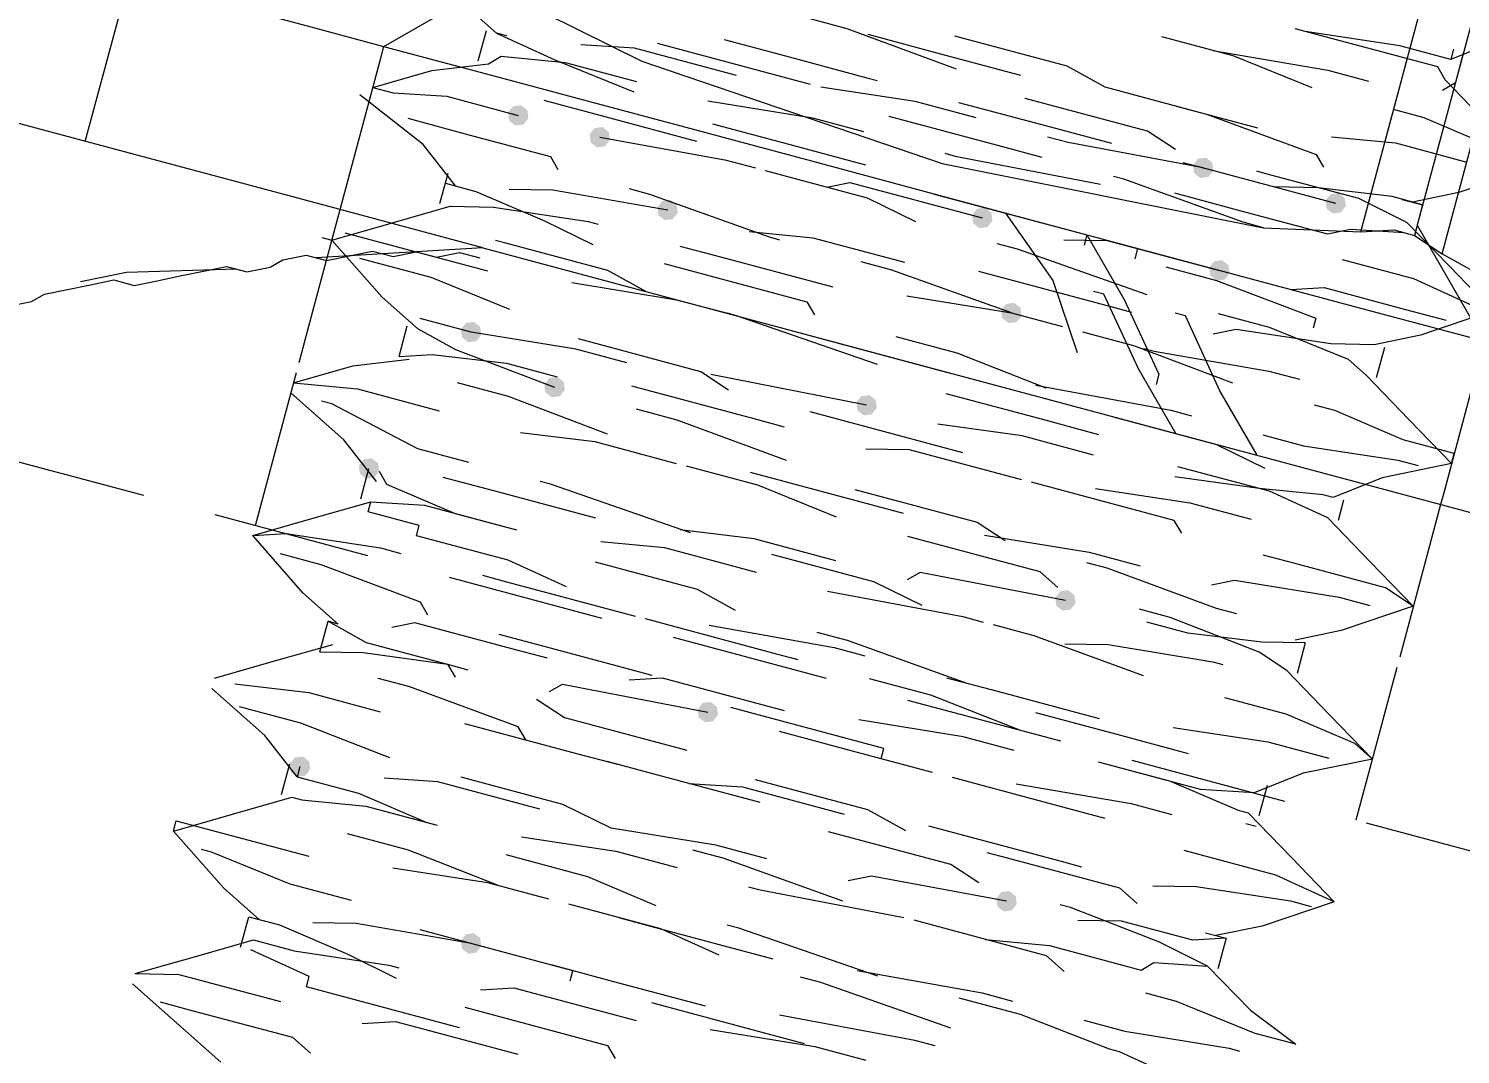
# Model space of a CAD drawing. Header units: millimetres. Extents: x 89051 to 218395, y -330386 to -125649.
# Drawn here: x 98679.48 to 98695.91, y -134375.79 to -134364.02 of the extents above; entities that cross this region are included whole.
import ezdxf

# ---------------------------------------------------------------- set-up
doc = ezdxf.new("R2010")
doc.units = ezdxf.units.MM
doc.header["$LTSCALE"] = 13
doc.layers.add('C00-00-00', color=7, linetype='Continuous')
doc.layers.add('标注、文本', color=3, linetype='Continuous', lineweight=25)
doc.styles.get("Standard").update_dxf_attribs({"font": 'gbenor.shx', "bigfont": 'gbcbig.shx'})
doc.dimstyles.new('1-15', dxfattribs={"dimscale": 20, "dimtxt": 3.5, "dimasz": 2, "dimexe": 1.5, "dimexo": 0.5, "dimgap": 0.5, "dimtad": 1, "dimtoh": 1, "dimdec": 1, "dimdsep": 46, "dimtxsty": 'Standard', "dimcen": 2.5, "dimclrd": 3, "dimclre": 3, "dimclrt": 3, "dimadec": 0, "dimazin": 2, "dimtfac": 1, "dimtdec": 1, "dimtmove": 0, "dimatfit": 2, "dimfxl": 1, "dimarcsym": 0})

# ---------------------------------------------------------------- blocks, each defined once
blk = doc.blocks.new('225635')
at = {"layer": 'C00-00-00'}
h = blk.add_hatch(color=256, dxfattribs=at)
h.dxf.hatch_style = 2
h.paths.add_polyline_path([(72519.851, -125587.954), (72519.765, -125587.99), (72519.73, -125588.075), (72519.765, -125588.16), (72519.851, -125588.196), (72519.936, -125588.16), (72519.972, -125588.075), (72519.936, -125587.99)])
h = blk.add_hatch(color=256, dxfattribs=at)
h.dxf.hatch_style = 2
h.paths.add_polyline_path([(72521.424, -125587.954), (72521.339, -125587.99), (72521.303, -125588.075), (72521.339, -125588.16), (72521.424, -125588.196), (72521.509, -125588.16), (72521.545, -125588.075), (72521.509, -125587.99)])
h = blk.add_hatch(color=256, dxfattribs=at)
h.dxf.hatch_style = 2
h.paths.add_polyline_path([(72520.335, -125589.043), (72520.249, -125589.079), (72520.214, -125589.164), (72520.249, -125589.25), (72520.335, -125589.285), (72520.42, -125589.25), (72520.456, -125589.164), (72520.42, -125589.079)])
h = blk.add_hatch(color=256, dxfattribs=at)
h.dxf.hatch_style = 2
h.paths.add_polyline_path([(72517.552, -125589.164), (72517.466, -125589.2), (72517.431, -125589.285), (72517.466, -125589.371), (72517.552, -125589.406), (72517.637, -125589.371), (72517.673, -125589.285), (72517.637, -125589.2)])
h = blk.add_hatch(color=256, dxfattribs=at)
h.dxf.hatch_style = 2
h.paths.add_polyline_path([(72512.106, -125589.406), (72512.021, -125589.442), (72511.985, -125589.527), (72512.021, -125589.613), (72512.106, -125589.648), (72512.192, -125589.613), (72512.227, -125589.527), (72512.192, -125589.442)])
h = blk.add_hatch(color=256, dxfattribs=at)
h.dxf.hatch_style = 2
h.paths.add_polyline_path([(72513.074, -125589.406), (72512.989, -125589.442), (72512.953, -125589.527), (72512.989, -125589.613), (72513.074, -125589.648), (72513.16, -125589.613), (72513.195, -125589.527), (72513.16, -125589.442)])
h = blk.add_hatch(color=256, dxfattribs=at)
h.dxf.hatch_style = 2
h.paths.add_polyline_path([(72514.043, -125590.011), (72513.957, -125590.047), (72513.922, -125590.132), (72513.957, -125590.218), (72514.043, -125590.253), (72514.128, -125590.218), (72514.163, -125590.132), (72514.128, -125590.047)])
h = blk.add_hatch(color=256, dxfattribs=at)
h.dxf.hatch_style = 2
h.paths.add_polyline_path([(72518.157, -125590.132), (72518.071, -125590.168), (72518.036, -125590.253), (72518.071, -125590.339), (72518.157, -125590.374), (72518.242, -125590.339), (72518.278, -125590.253), (72518.242, -125590.168)])
h = blk.add_hatch(color=256, dxfattribs=at)
h.dxf.hatch_style = 2
h.paths.add_polyline_path([(72516.826, -125591.584), (72516.74, -125591.62), (72516.705, -125591.705), (72516.74, -125591.791), (72516.826, -125591.826), (72516.911, -125591.791), (72516.947, -125591.705), (72516.911, -125591.62)])
h = blk.add_hatch(color=256, dxfattribs=at)
h.dxf.hatch_style = 2
h.paths.add_polyline_path([(72512.227, -125591.947), (72512.142, -125591.983), (72512.106, -125592.068), (72512.142, -125592.154), (72512.227, -125592.189), (72512.313, -125592.154), (72512.348, -125592.068), (72512.313, -125591.983)])
h = blk.add_hatch(color=256, dxfattribs=at)
h.dxf.hatch_style = 2
h.paths.add_polyline_path([(72513.316, -125592.31), (72513.231, -125592.346), (72513.195, -125592.431), (72513.231, -125592.517), (72513.316, -125592.552), (72513.402, -125592.517), (72513.437, -125592.431), (72513.402, -125592.346)])
h = blk.add_hatch(color=256, dxfattribs=at)
h.dxf.hatch_style = 2
h.paths.add_polyline_path([(72519.609, -125593.157), (72519.523, -125593.193), (72519.488, -125593.278), (72519.523, -125593.364), (72519.609, -125593.399), (72519.694, -125593.364), (72519.73, -125593.278), (72519.694, -125593.193)])
h = blk.add_hatch(color=256, dxfattribs=at)
h.dxf.hatch_style = 2
h.paths.add_polyline_path([(72511.501, -125593.762), (72511.416, -125593.798), (72511.38, -125593.883), (72511.416, -125593.969), (72511.501, -125594.004), (72511.587, -125593.969), (72511.622, -125593.883), (72511.587, -125593.798)])
h = blk.add_hatch(color=256, dxfattribs=at)
h.dxf.hatch_style = 2
h.paths.add_polyline_path([(72515.979, -125595.457), (72515.893, -125595.492), (72515.858, -125595.578), (72515.893, -125595.663), (72515.979, -125595.699), (72516.064, -125595.663), (72516.1, -125595.578), (72516.064, -125595.492)])
h = blk.add_hatch(color=256, dxfattribs=at)
h.dxf.hatch_style = 2
h.paths.add_polyline_path([(72519.851, -125596.667), (72519.765, -125596.702), (72519.73, -125596.788), (72519.765, -125596.873), (72519.851, -125596.909), (72519.936, -125596.873), (72519.972, -125596.788), (72519.936, -125596.702)])
h = blk.add_hatch(color=256, dxfattribs=at)
h.dxf.hatch_style = 2
h.paths.add_polyline_path([(72511.622, -125597.272), (72511.537, -125597.307), (72511.501, -125597.393), (72511.537, -125597.478), (72511.622, -125597.514), (72511.708, -125597.478), (72511.743, -125597.393), (72511.708, -125597.307)])
h = blk.add_hatch(color=256, dxfattribs=at)
h.dxf.hatch_style = 2
h.paths.add_polyline_path([(72514.043, -125598.724), (72513.957, -125598.759), (72513.922, -125598.845), (72513.957, -125598.93), (72514.043, -125598.966), (72514.128, -125598.93), (72514.163, -125598.845), (72514.128, -125598.759)])
at = {"layer": 'C00-00-00', "lineweight": 15}
for points in [[(72521.787, -125588.317), (72521.787, -125578.999)], [(72522.755, -125588.317), (72522.755, -125578.999)], [(72522.392, -125584.566), (72522.392, -125586.381)], [(72522.755, -125585.776), (72522.271, -125586.139)], [(72522.271, -125586.018), (72522.271, -125586.139)], [(72522.392, -125586.018), (72522.392, -125586.381)], [(72521.666, -125586.139), (72520.577, -125586.26)], [(72522.271, -125586.139), (72521.666, -125586.139)], [(72521.303, -125586.26), (72520.456, -125586.26)], [(72522.15, -125586.26), (72521.303, -125586.26)], [(72522.271, -125586.381), (72522.15, -125586.26)], [(72521.787, -125588.317), (72521.787, -125586.502)], [(72522.271, -125586.502), (72522.392, -125586.381)], [(72522.271, -125586.381), (72522.876, -125586.744)], [(72522.392, -125586.381), (72522.392, -125588.075)], [(72522.755, -125588.317), (72522.755, -125586.502)], [(72519.609, -125586.744), (72520.94, -125586.623)], [(72520.94, -125586.623), (72521.424, -125586.623)], [(72519.851, -125586.744), (72519.004, -125586.744)], [(72520.819, -125586.865), (72519.851, -125586.744)], [(72522.15, -125586.865), (72521.787, -125586.865)], [(72522.997, -125586.986), (72522.15, -125586.865)], [(72523.481, -125587.107), (72522.755, -125587.591)], [(72521.182, -125587.349), (72521.908, -125587.228)], [(72521.908, -125587.228), (72522.755, -125587.228)], [(72516.705, -125587.349), (72518.036, -125587.349)], [(72518.036, -125587.349), (72518.52, -125587.47)], [(72518.52, -125587.47), (72519.609, -125587.47)], [(72519.367, -125587.47), (72519.73, -125587.47)], [(72519.609, -125587.47), (72520.335, -125587.47)], [(72519.73, -125587.47), (72521.061, -125587.591)], [(72515.495, -125587.591), (72515.011, -125587.591)], [(72516.826, -125587.712), (72515.495, -125587.591)], [(72515.737, -125587.591), (72516.584, -125587.591)], [(72516.584, -125587.591), (72517.552, -125587.591)], [(72521.061, -125587.591), (72521.182, -125587.712)], [(72522.755, -125587.591), (72522.271, -125587.833)], [(72519.125, -125587.833), (72517.673, -125587.833)], [(72519.488, -125587.954), (72519.125, -125587.833)], [(72522.029, -125587.833), (72521.182, -125587.954)], [(72522.392, -125587.833), (72522.029, -125587.833)], [(72522.15, -125587.833), (72522.392, -125587.833)], [(72522.392, -125587.833), (72522.392, -125588.196)], [(72520.577, -125587.954), (72520.456, -125587.954)], [(72521.666, -125587.954), (72520.577, -125587.954)], [(72521.182, -125587.954), (72520.698, -125588.075)], [(72522.271, -125588.075), (72521.666, -125587.954)], [(72510.412, -125589.164), (72511.501, -125588.075)], [(72514.164, -125588.075), (72514.89, -125588.075)], [(72514.89, -125588.075), (72515.858, -125588.075)], [(72515.858, -125588.075), (72515.979, -125588.075)], [(72516.947, -125588.075), (72518.036, -125588.075)], [(72518.036, -125588.075), (72518.762, -125588.075)], [(72519.851, -125588.075), (72518.278, -125588.196)], [(72519.609, -125588.075), (72519.972, -125588.075)], [(72519.972, -125588.075), (72520.698, -125588.075)], [(72520.698, -125588.075), (72521.424, -125588.075)], [(72522.271, -125588.075), (72522.876, -125588.438)], [(72522.392, -125588.075), (72523.481, -125589.164)], [(72512.106, -125588.317), (72513.316, -125588.559), (72516.947, -125588.801), (72520.698, -125588.559), (72521.787, -125588.317)], [(72514.648, -125588.317), (72513.437, -125588.317)], [(72515.253, -125588.317), (72514.648, -125588.317)], [(72516.463, -125588.196), (72515.374, -125588.317)], [(72517.189, -125588.196), (72516.463, -125588.196)], [(72518.278, -125588.196), (72518.036, -125588.196)], [(72521.424, -125588.438), (72521.666, -125588.317)], [(72521.666, -125588.317), (72522.271, -125588.196)], [(72521.787, -125588.317), (72522.15, -125588.196), (72522.392, -125588.196), (72522.755, -125588.317)], [(72522.755, -125588.317), (72524.691, -125588.801), (72525.659, -125588.801), (72526.627, -125588.559), (72527.595, -125588.317)], [(72511.622, -125588.68), (72511.138, -125588.438)], [(72513.195, -125588.438), (72512.59, -125588.559)], [(72514.406, -125588.438), (72513.195, -125588.438)], [(72517.552, -125588.438), (72516.221, -125588.438)], [(72518.036, -125588.438), (72517.552, -125588.438)], [(72519.004, -125588.438), (72518.883, -125588.438)], [(72520.456, -125588.559), (72519.004, -125588.438)], [(72519.609, -125588.438), (72520.456, -125588.438)], [(72520.456, -125588.438), (72521.424, -125588.438)], [(72522.876, -125588.438), (72523.481, -125588.801)], [(72517.068, -125588.68), (72518.762, -125588.559)], [(72520.698, -125588.559), (72520.456, -125588.559)], [(72511.501, -125589.043), (72511.501, -125588.68)], [(72511.743, -125588.68), (72511.622, -125588.68)], [(72511.622, -125588.68), (72512.348, -125588.801)], [(72511.743, -125588.922), (72512.469, -125588.801)], [(72512.348, -125588.801), (72513.316, -125588.922)], [(72512.469, -125588.801), (72513.316, -125588.801)], [(72514.164, -125588.801), (72515.374, -125588.68)], [(72515.374, -125588.68), (72515.979, -125588.68)], [(72516.947, -125588.68), (72517.068, -125588.68)], [(72522.513, -125588.68), (72521.666, -125588.68)], [(72523.239, -125588.801), (72522.513, -125588.68)], [(72523.481, -125588.801), (72522.755, -125589.285)], [(72511.622, -125589.043), (72511.743, -125588.922)], [(72511.017, -125589.285), (72511.622, -125589.043)], [(72514.285, -125589.043), (72515.132, -125589.043)], [(72515.132, -125589.043), (72516.1, -125589.043)], [(72521.182, -125589.164), (72521.545, -125589.043)], [(72521.545, -125589.043), (72522.513, -125589.043)], [(72522.513, -125589.043), (72522.997, -125589.043)], [(72507.387, -125591.1), (72507.387, -125589.164)], [(72526.506, -125589.164), (72526.143, -125589.164), (72525.659, -125589.164), (72525.054, -125589.164), (72524.207, -125589.164), (72523.239, -125589.164), (72522.15, -125589.164), (72520.94, -125589.164), (72519.609, -125589.164), (72518.278, -125589.164), (72516.947, -125589.164), (72515.495, -125589.164), (72514.164, -125589.164), (72512.832, -125589.164), (72511.622, -125589.164), (72510.533, -125589.164), (72509.565, -125589.164), (72508.839, -125589.164), (72508.113, -125589.164), (72507.629, -125589.164), (72507.387, -125589.164)], [(72510.412, -125589.285), (72510.412, -125589.164)], [(72510.412, -125591.1), (72510.412, -125589.285)], [(72510.412, -125589.648), (72511.017, -125589.285)], [(72513.074, -125589.285), (72512.348, -125589.285)], [(72514.164, -125589.285), (72513.074, -125589.285)], [(72515.737, -125589.406), (72515.979, -125589.285)], [(72515.979, -125589.285), (72517.552, -125589.285)], [(72516.947, -125589.164), (72518.762, -125589.164)], [(72517.794, -125589.164), (72518.52, -125589.769)], [(72518.52, -125589.285), (72519.004, -125589.164)], [(72518.762, -125589.164), (72519.367, -125589.769)], [(72518.762, -125589.164), (72518.762, -125589.285)], [(72519.004, -125589.164), (72520.335, -125589.164)], [(72519.367, -125589.285), (72519.367, -125589.164)], [(72519.73, -125589.285), (72520.335, -125589.285)], [(72520.335, -125589.285), (72521.545, -125589.406)], [(72522.755, -125589.285), (72522.271, -125589.527)], [(72523.481, -125589.164), (72523.481, -125590.979)], [(72513.074, -125589.527), (72514.527, -125589.406)], [(72514.527, -125589.406), (72514.89, -125589.406)], [(72516.221, -125589.406), (72515.011, -125589.406)], [(72516.826, -125589.527), (72516.221, -125589.406)], [(72521.545, -125589.406), (72521.545, -125589.527)], [(72510.654, -125589.648), (72511.259, -125589.527)], [(72511.259, -125589.527), (72512.106, -125589.527)], [(72518.036, -125589.527), (72517.794, -125589.527)], [(72519.609, -125589.648), (72518.036, -125589.527)], [(72522.271, -125589.527), (72521.787, -125589.648)], [(72522.392, -125589.527), (72522.392, -125589.89)], [(72511.138, -125590.132), (72510.291, -125589.769)], [(72510.412, -125589.648), (72510.654, -125589.648)], [(72518.52, -125589.769), (72519.004, -125590.495)], [(72519.125, -125589.769), (72519.004, -125589.769)], [(72519.73, -125590.495), (72519.125, -125589.769)], [(72519.367, -125589.769), (72519.972, -125590.495)], [(72520.093, -125589.769), (72519.972, -125589.769)], [(72520.698, -125590.495), (72520.093, -125589.769)], [(72521.061, -125589.648), (72520.456, -125589.648)], [(72520.698, -125589.769), (72520.456, -125589.89)], [(72521.787, -125589.648), (72520.698, -125589.769)], [(72522.029, -125589.769), (72521.061, -125589.648)], [(72522.271, -125589.89), (72522.029, -125589.769)], [(72511.622, -125589.89), (72510.896, -125589.89)], [(72512.59, -125589.89), (72511.622, -125589.89)], [(72512.711, -125590.011), (72512.59, -125589.89)], [(72519.246, -125589.89), (72517.673, -125589.89)], [(72519.488, -125589.89), (72519.246, -125589.89)], [(72522.271, -125589.89), (72522.876, -125590.253)], [(72511.622, -125590.495), (72511.138, -125590.132)], [(72514.043, -125590.132), (72512.711, -125590.253)], [(72513.8, -125590.011), (72513.558, -125590.011)], [(72515.253, -125590.132), (72513.8, -125590.011)], [(72515.737, -125590.011), (72515.011, -125590.132)], [(72515.374, -125590.132), (72515.253, -125590.132)], [(72516.826, -125590.011), (72515.737, -125590.011)], [(72516.705, -125590.132), (72516.342, -125590.132)], [(72518.157, -125590.253), (72516.705, -125590.132)], [(72519.851, -125590.253), (72521.182, -125590.132)], [(72521.182, -125590.132), (72521.545, -125590.132)], [(72512.711, -125590.253), (72512.227, -125590.374)], [(72516.947, -125590.374), (72518.157, -125590.253)], [(72518.157, -125590.253), (72518.762, -125590.253)], [(72519.609, -125590.253), (72519.004, -125590.253)], [(72520.819, -125590.374), (72519.609, -125590.253)], [(72519.73, -125590.253), (72519.851, -125590.253)], [(72522.876, -125590.253), (72523.481, -125590.616)], [(72511.501, -125590.737), (72511.501, -125590.374)], [(72522.029, -125590.374), (72521.787, -125590.374)], [(72522.876, -125590.495), (72522.029, -125590.374)], [(72511.501, -125590.495), (72511.864, -125590.495)], [(72511.622, -125590.737), (72512.106, -125590.616)], [(72511.864, -125590.495), (72512.711, -125590.616)], [(72512.106, -125590.616), (72513.195, -125590.495)], [(72512.711, -125590.616), (72513.316, -125590.737)], [(72513.195, -125590.495), (72513.316, -125590.495)], [(72514.285, -125590.495), (72514.648, -125590.495)], [(72514.648, -125590.495), (72516.1, -125590.495)], [(72520.335, -125591.1), (72519.73, -125590.495)], [(72519.972, -125590.495), (72519.972, -125590.616)], [(72521.303, -125591.1), (72520.698, -125590.495)], [(72523.481, -125590.616), (72522.755, -125590.979)], [(72523.481, -125590.495), (72522.876, -125590.495)], [(72523.481, -125590.616), (72523.481, -125590.495)], [(72511.017, -125591.1), (72511.622, -125590.737)], [(72514.164, -125590.737), (72515.858, -125590.737)], [(72515.858, -125590.737), (72515.979, -125590.858)], [(72521.787, -125590.858), (72522.876, -125590.737)], [(72522.876, -125590.737), (72523.118, -125590.737)], [(72516.947, -125590.858), (72517.673, -125590.858)], [(72517.673, -125590.858), (72518.762, -125590.979)], [(72518.641, -125590.979), (72520.214, -125590.858)], [(72520.214, -125590.858), (72520.456, -125590.858)], [(72521.303, -125590.858), (72521.787, -125590.858)], [(72512.106, -125591.1), (72509.807, -125591.1), (72507.629, -125591.1), (72506.419, -125591.1), (72505.33, -125591.1), (72504.846, -125591.1), (72504.483, -125591.1)], [(72512.106, -125591.1), (72510.291, -125591.705)], [(72510.412, -125591.463), (72511.017, -125591.1)], [(72510.412, -125592.189), (72510.412, -125591.1)], [(72512.106, -125591.1), (72527.353, -125591.1)], [(72512.348, -125590.979), (72512.227, -125590.979)], [(72513.558, -125590.979), (72512.348, -125590.979)], [(72513.195, -125591.221), (72514.406, -125591.1)], [(72514.043, -125591.1), (72513.558, -125590.979)], [(72514.406, -125591.1), (72515.011, -125591.1)], [(72515.132, -125591.1), (72515.011, -125591.1)], [(72516.826, -125591.221), (72515.132, -125591.1)], [(72515.858, -125591.1), (72516.342, -125591.1)], [(72516.342, -125591.1), (72517.673, -125591.1)], [(72519.609, -125591.1), (72519.73, -125591.1)], [(72519.609, -125591.1), (72520.819, -125591.1)], [(72520.819, -125591.1), (72521.424, -125591.221)], [(72522.755, -125590.979), (72522.271, -125591.342)], [(72523.481, -125590.979), (72523.481, -125591.1)], [(72523.481, -125591.1), (72523.481, -125592.915)], [(72507.024, -125593.157), (72507.266, -125593.036), (72507.387, -125592.915), (72507.629, -125592.794), (72507.871, -125592.673), (72508.113, -125592.552), (72508.355, -125592.552), (72508.597, -125592.431), (72508.839, -125592.31), (72509.081, -125592.189), (72509.323, -125592.068), (72509.565, -125592.068), (72509.807, -125591.947), (72509.928, -125591.826), (72510.17, -125591.705), (72510.412, -125591.705), (72510.654, -125591.584), (72510.896, -125591.463), (72511.138, -125591.463), (72511.38, -125591.342), (72511.622, -125591.342), (72511.864, -125591.221), (72512.106, -125591.221)], [(72510.533, -125591.342), (72511.38, -125591.342)], [(72511.38, -125591.342), (72512.227, -125591.342)], [(72518.762, -125591.342), (72517.673, -125591.342)], [(72519.488, -125591.342), (72518.762, -125591.342)], [(72522.15, -125591.342), (72521.424, -125591.463)], [(72522.271, -125591.342), (72522.15, -125591.342)], [(72522.392, -125591.342), (72522.392, -125591.584)], [(72510.291, -125591.463), (72510.412, -125591.463)], [(72511.138, -125591.947), (72510.412, -125591.463)], [(72511.622, -125591.584), (72510.775, -125591.584)], [(72512.59, -125591.705), (72511.622, -125591.584)], [(72518.641, -125591.584), (72517.673, -125591.705)], [(72519.488, -125591.584), (72518.641, -125591.584)], [(72521.424, -125591.463), (72520.456, -125591.584)], [(72521.545, -125591.463), (72520.456, -125591.463)], [(72522.271, -125591.584), (72521.545, -125591.463)], [(72522.271, -125591.584), (72522.876, -125591.947)], [(72516.826, -125591.705), (72515.011, -125591.826)], [(72514.89, -125591.826), (72513.437, -125591.826)], [(72515.253, -125591.947), (72514.89, -125591.826)], [(72519.609, -125591.947), (72520.698, -125591.826)], [(72520.698, -125591.826), (72521.424, -125591.826)], [(72509.444, -125592.068), (72508.234, -125592.431)], [(72511.622, -125592.189), (72511.138, -125591.947)], [(72512.227, -125592.068), (72511.622, -125592.068)], [(72513.437, -125591.947), (72512.227, -125592.068)], [(72514.043, -125591.947), (72513.437, -125591.947)], [(72516.826, -125591.947), (72516.221, -125591.947)], [(72518.036, -125591.947), (72516.826, -125591.947)], [(72516.947, -125592.189), (72517.431, -125592.068)], [(72517.431, -125592.068), (72518.762, -125592.068)], [(72520.577, -125592.068), (72518.883, -125592.068)], [(72520.698, -125592.189), (72520.577, -125592.068)], [(72522.876, -125591.947), (72523.481, -125592.31)], [(72510.412, -125592.915), (72510.412, -125592.189)], [(72511.501, -125592.552), (72511.501, -125592.189)], [(72511.622, -125592.189), (72512.106, -125592.31)], [(72514.164, -125592.189), (72515.616, -125592.189)], [(72515.616, -125592.189), (72515.979, -125592.189)], [(72522.029, -125592.189), (72521.666, -125592.189)], [(72523.118, -125592.189), (72522.029, -125592.189)], [(72523.481, -125592.31), (72523.118, -125592.189)], [(72508.234, -125592.431), (72507.75, -125592.673)], [(72511.501, -125592.552), (72511.864, -125592.431)], [(72511.864, -125592.431), (72512.711, -125592.31)], [(72512.106, -125592.31), (72513.316, -125592.431)], [(72512.711, -125592.31), (72513.316, -125592.31)], [(72514.285, -125592.431), (72514.769, -125592.431)], [(72514.769, -125592.431), (72516.1, -125592.552)], [(72521.424, -125592.552), (72522.634, -125592.431)], [(72522.634, -125592.431), (72522.997, -125592.431)], [(72523.481, -125592.31), (72522.755, -125592.794)], [(72511.017, -125592.794), (72511.622, -125592.552)], [(72521.182, -125592.673), (72521.424, -125592.552)], [(72512.832, -125592.673), (72512.227, -125592.673)], [(72514.043, -125592.794), (72512.832, -125592.673)], [(72516.947, -125592.673), (72518.399, -125592.673)], [(72518.399, -125592.673), (72518.762, -125592.794)], [(72518.52, -125592.794), (72519.73, -125592.673)], [(72519.73, -125592.673), (72520.335, -125592.673)], [(72510.412, -125593.157), (72511.017, -125592.794)], [(72513.074, -125593.036), (72513.922, -125592.915)], [(72513.922, -125592.915), (72514.89, -125592.915)], [(72515.858, -125592.915), (72515.011, -125592.915)], [(72515.737, -125592.794), (72517.552, -125592.794)], [(72516.826, -125593.036), (72515.858, -125592.915)], [(72519.73, -125592.794), (72519.972, -125592.794)], [(72519.972, -125592.794), (72521.303, -125592.915)], [(72521.303, -125592.915), (72521.545, -125592.915)], [(72522.755, -125592.794), (72522.271, -125593.036)], [(72510.412, -125593.157), (72511.138, -125593.036)], [(72510.412, -125594.851), (72510.412, -125593.036)], [(72511.138, -125593.036), (72512.106, -125593.036)], [(72519.246, -125593.036), (72517.673, -125593.036)], [(72519.488, -125593.157), (72519.246, -125593.036)], [(72522.392, -125593.036), (72521.908, -125593.157)], [(72522.392, -125593.036), (72522.392, -125593.399)], [(72523.481, -125593.036), (72523.481, -125593.883)], [(72520.819, -125593.157), (72520.456, -125593.157)], [(72521.908, -125593.278), (72520.819, -125593.157)], [(72521.908, -125593.157), (72521.061, -125593.278)], [(72511.138, -125593.641), (72510.412, -125593.278)], [(72510.896, -125593.278), (72510.775, -125593.278)], [(72511.985, -125593.52), (72510.896, -125593.278)], [(72517.915, -125593.399), (72517.794, -125593.52)], [(72519.609, -125593.278), (72517.915, -125593.399)], [(72521.061, -125593.278), (72520.577, -125593.278)], [(72522.271, -125593.399), (72521.908, -125593.278)], [(72522.271, -125593.399), (72522.876, -125593.762)], [(72512.59, -125593.52), (72511.985, -125593.52)], [(72513.558, -125593.52), (72513.437, -125593.52)], [(72515.253, -125593.641), (72513.558, -125593.52)], [(72515.979, -125593.52), (72515.132, -125593.641)], [(72516.947, -125593.52), (72515.979, -125593.52)], [(72520.214, -125593.641), (72521.424, -125593.52)], [(72521.424, -125593.52), (72521.545, -125593.52)], [(72511.622, -125594.004), (72511.138, -125593.641)], [(72517.431, -125593.641), (72516.221, -125593.641)], [(72518.036, -125593.762), (72517.431, -125593.641)], [(72519.73, -125593.762), (72520.214, -125593.641)], [(72511.501, -125594.246), (72511.501, -125593.883)], [(72511.622, -125593.883), (72511.743, -125594.004)], [(72512.953, -125593.762), (72512.348, -125593.762)], [(72514.164, -125593.762), (72512.953, -125593.762)], [(72514.285, -125594.004), (72515.011, -125593.883)], [(72515.011, -125593.883), (72516.1, -125593.883)], [(72516.947, -125593.883), (72518.52, -125593.762)], [(72518.52, -125593.762), (72518.762, -125593.762)], [(72519.367, -125593.762), (72518.883, -125593.762)], [(72520.698, -125593.883), (72519.367, -125593.762)], [(72522.392, -125593.883), (72521.666, -125593.883)], [(72523.239, -125594.004), (72522.392, -125593.883)], [(72522.876, -125593.762), (72523.481, -125594.125)], [(72523.481, -125593.883), (72523.481, -125594.851)], [(72511.743, -125594.004), (72512.59, -125594.125)], [(72523.481, -125594.125), (72523.239, -125594.004)], [(72511.622, -125594.246), (72512.227, -125594.125)], [(72512.227, -125594.125), (72513.316, -125594.125)], [(72512.59, -125594.125), (72513.316, -125594.125)], [(72523.481, -125594.125), (72522.755, -125594.488)], [(72511.017, -125594.609), (72511.622, -125594.246)], [(72511.622, -125594.367), (72511.622, -125594.246)], [(72512.227, -125594.367), (72511.622, -125594.367)], [(72512.227, -125594.488), (72512.227, -125594.367)], [(72514.285, -125594.246), (72515.495, -125594.246)], [(72515.495, -125594.246), (72515.979, -125594.367)], [(72516.947, -125594.367), (72517.31, -125594.367)], [(72517.31, -125594.367), (72518.762, -125594.488)], [(72521.182, -125594.367), (72522.271, -125594.246)], [(72522.271, -125594.246), (72522.997, -125594.246)], [(72513.316, -125594.488), (72512.227, -125594.488)], [(72514.043, -125594.609), (72513.316, -125594.488)], [(72515.737, -125594.609), (72517.189, -125594.488)], [(72517.189, -125594.488), (72517.552, -125594.488)], [(72518.52, -125594.488), (72519.125, -125594.488)], [(72519.125, -125594.488), (72520.335, -125594.488)], [(72522.755, -125594.488), (72522.271, -125594.851)], [(72510.412, -125594.972), (72511.017, -125594.609)], [(72510.775, -125594.851), (72511.864, -125594.73)], [(72511.864, -125594.73), (72512.106, -125594.73)], [(72513.074, -125594.73), (72513.316, -125594.73)], [(72513.316, -125594.73), (72514.89, -125594.73)], [(72516.584, -125594.73), (72515.011, -125594.73)], [(72516.826, -125594.73), (72516.584, -125594.73)], [(72518.399, -125594.73), (72517.673, -125594.73)], [(72519.488, -125594.851), (72518.399, -125594.73)], [(72519.609, -125594.609), (72520.577, -125594.609)], [(72520.577, -125594.609), (72521.424, -125594.609)], [(72522.392, -125594.73), (72522.392, -125595.093)], [(72507.266, -125594.851), (72509.081, -125594.851)], [(72509.928, -125594.851), (72511.743, -125594.851)], [(72510.412, -125594.972), (72510.775, -125594.851)], [(72512.711, -125594.851), (72514.527, -125594.851)], [(72515.374, -125594.851), (72517.189, -125594.851)], [(72518.157, -125594.851), (72519.972, -125594.851)], [(72520.819, -125594.851), (72522.634, -125594.851)], [(72522.271, -125594.851), (72521.666, -125594.972)], [(72523.602, -125594.851), (72525.417, -125594.851)], [(72511.138, -125595.457), (72510.412, -125594.972)], [(72521.666, -125594.972), (72520.456, -125594.972)], [(72521.303, -125594.972), (72520.456, -125594.972)], [(72522.15, -125595.093), (72521.303, -125594.972)], [(72511.259, -125595.093), (72510.775, -125595.093)], [(72512.469, -125595.214), (72511.259, -125595.093)], [(72512.59, -125595.336), (72512.469, -125595.214)], [(72518.883, -125595.093), (72517.673, -125595.214)], [(72519.488, -125595.093), (72518.883, -125595.093)], [(72522.271, -125595.093), (72522.15, -125595.093)], [(72522.271, -125595.093), (72522.876, -125595.457)], [(72522.271, -125595.214), (72522.392, -125595.214)], [(72514.164, -125595.336), (72513.437, -125595.336)], [(72515.253, -125595.336), (72514.164, -125595.336)], [(72515.374, -125595.336), (72515.011, -125595.457)], [(72516.826, -125595.336), (72515.374, -125595.336)], [(72519.609, -125595.457), (72520.94, -125595.336)], [(72520.94, -125595.336), (72521.424, -125595.336)], [(72511.622, -125595.699), (72511.138, -125595.457)], [(72512.469, -125595.457), (72512.227, -125595.578)], [(72513.679, -125595.457), (72512.469, -125595.457)], [(72514.043, -125595.457), (72513.679, -125595.457)], [(72518.036, -125595.457), (72516.221, -125595.457)], [(72518.036, -125595.578), (72518.036, -125595.457)], [(72522.876, -125595.457), (72523.481, -125595.82)], [(72511.622, -125595.699), (72511.501, -125595.699)], [(72511.501, -125595.699), (72511.985, -125595.82)], [(72511.501, -125596.062), (72511.501, -125595.699)], [(72514.164, -125595.82), (72514.285, -125595.699)], [(72514.285, -125595.699), (72515.979, -125595.578)], [(72516.826, -125595.578), (72517.794, -125595.578)], [(72517.794, -125595.578), (72518.641, -125595.578)], [(72519.972, -125595.578), (72518.883, -125595.578)], [(72520.698, -125595.578), (72519.972, -125595.578)], [(72522.755, -125595.699), (72521.666, -125595.699)], [(72523.481, -125595.82), (72522.755, -125595.699)], [(72511.985, -125595.82), (72512.953, -125595.82)], [(72511.985, -125595.941), (72512.953, -125595.82)], [(72512.953, -125595.82), (72513.074, -125595.941)], [(72512.953, -125595.82), (72513.195, -125595.82)], [(72523.481, -125595.82), (72522.755, -125596.304)], [(72511.017, -125596.304), (72511.622, -125595.941)], [(72511.501, -125596.062), (72511.985, -125595.941)], [(72514.043, -125595.941), (72514.406, -125596.062)], [(72521.908, -125596.062), (72522.997, -125595.941)], [(72522.997, -125595.941), (72523.239, -125595.941)], [(72512.59, -125596.183), (72512.227, -125596.183)], [(72513.922, -125596.304), (72512.59, -125596.183)], [(72514.406, -125596.062), (72515.858, -125596.062)], [(72516.705, -125596.183), (72518.036, -125596.183)], [(72518.036, -125596.183), (72518.52, -125596.304)], [(72518.762, -125596.183), (72520.335, -125596.183)], [(72520.335, -125596.183), (72520.577, -125596.183)], [(72521.424, -125596.183), (72521.908, -125596.062)], [(72510.412, -125596.667), (72511.017, -125596.304)], [(72514.043, -125596.425), (72513.922, -125596.304)], [(72515.979, -125596.425), (72516.584, -125596.304)], [(72516.584, -125596.304), (72517.794, -125596.304)], [(72519.488, -125596.304), (72519.73, -125596.304)], [(72519.73, -125596.304), (72521.061, -125596.304)], [(72521.061, -125596.304), (72521.303, -125596.425)], [(72522.755, -125596.304), (72522.271, -125596.546)], [(72513.316, -125596.425), (72514.648, -125596.425)], [(72514.648, -125596.425), (72515.132, -125596.425)], [(72515.495, -125596.425), (72515.011, -125596.425)], [(72516.826, -125596.425), (72515.495, -125596.425)], [(72510.654, -125596.667), (72511.501, -125596.546)], [(72511.501, -125596.546), (72512.348, -125596.546)], [(72519.125, -125596.546), (72517.673, -125596.546)], [(72519.488, -125596.667), (72519.125, -125596.546)], [(72520.577, -125596.667), (72520.456, -125596.667)], [(72521.666, -125596.788), (72520.577, -125596.667)], [(72521.182, -125596.667), (72520.698, -125596.788)], [(72522.029, -125596.667), (72521.182, -125596.667)], [(72522.392, -125596.546), (72522.029, -125596.667)], [(72522.15, -125596.546), (72522.392, -125596.546)], [(72522.392, -125596.546), (72522.392, -125596.909)], [(72511.138, -125597.151), (72510.412, -125596.788)], [(72519.851, -125596.788), (72518.278, -125596.909)], [(72522.271, -125596.909), (72521.666, -125596.788)], [(72511.501, -125596.909), (72510.775, -125596.909)], [(72512.59, -125597.03), (72511.501, -125596.909)], [(72514.648, -125597.03), (72513.437, -125597.03)], [(72515.253, -125597.151), (72514.648, -125597.03)], [(72516.463, -125597.03), (72515.253, -125597.151)], [(72517.068, -125597.03), (72516.463, -125597.03)], [(72518.278, -125596.909), (72518.036, -125597.03)], [(72521.545, -125597.151), (72521.666, -125597.03)], [(72521.666, -125597.03), (72522.271, -125596.909)], [(72522.271, -125596.909), (72522.876, -125597.272)], [(72511.622, -125597.514), (72511.138, -125597.151)], [(72513.195, -125597.151), (72512.59, -125597.272)], [(72514.406, -125597.151), (72513.195, -125597.151)], [(72516.584, -125597.151), (72516.221, -125597.151)], [(72518.036, -125597.272), (72516.584, -125597.151)], [(72519.73, -125597.272), (72520.456, -125597.151)], [(72520.456, -125597.151), (72521.545, -125597.151)], [(72517.068, -125597.393), (72518.762, -125597.272)], [(72520.456, -125597.272), (72518.883, -125597.272)], [(72520.698, -125597.393), (72520.456, -125597.272)], [(72522.876, -125597.272), (72523.481, -125597.514)], [(72511.501, -125597.756), (72511.501, -125597.393)], [(72511.622, -125597.393), (72511.622, -125597.514)], [(72511.622, -125597.514), (72512.348, -125597.514)], [(72512.348, -125597.514), (72513.195, -125597.635)], [(72514.285, -125597.514), (72515.374, -125597.393)], [(72515.374, -125597.393), (72516.1, -125597.393)], [(72516.947, -125597.393), (72517.068, -125597.393)], [(72522.029, -125597.393), (72521.666, -125597.393)], [(72522.997, -125597.514), (72522.029, -125597.393)], [(72523.481, -125597.514), (72522.997, -125597.514)], [(72511.743, -125597.756), (72512.469, -125597.635)], [(72512.469, -125597.635), (72513.316, -125597.635)], [(72511.017, -125598.119), (72511.622, -125597.756)], [(72511.622, -125597.756), (72511.743, -125597.756)], [(72514.164, -125597.756), (72515.132, -125597.756)], [(72515.132, -125597.756), (72515.979, -125597.877)], [(72521.545, -125597.877), (72522.755, -125597.756)], [(72522.755, -125597.756), (72522.876, -125597.756)], [(72513.074, -125597.998), (72512.348, -125597.998)], [(72514.164, -125598.119), (72513.074, -125597.998)], [(72516.826, -125597.877), (72516.947, -125597.877)], [(72516.947, -125597.877), (72518.641, -125597.998)], [(72518.399, -125597.998), (72519.851, -125597.877)], [(72519.609, -125597.998), (72520.335, -125597.998)], [(72519.851, -125597.877), (72520.214, -125597.877)], [(72520.335, -125597.998), (72521.424, -125598.119)], [(72521.061, -125597.877), (72521.545, -125597.877)], [(72510.412, -125598.482), (72511.017, -125598.119)], [(72512.953, -125598.24), (72514.043, -125598.119)], [(72514.043, -125598.119), (72514.769, -125598.119)], [(72516.1, -125598.119), (72515.011, -125598.119)], [(72515.616, -125598.119), (72515.979, -125598.119)], [(72515.979, -125598.119), (72517.431, -125598.119)], [(72516.826, -125598.24), (72516.1, -125598.119)], [(72521.424, -125598.119), (72521.545, -125598.119)], [(72521.545, -125598.119), (72522.271, -125598.24)], [(72518.036, -125598.24), (72517.794, -125598.24)], [(72519.609, -125598.361), (72518.036, -125598.24)], [(72510.412, -125598.482), (72510.412, -125598.361)], [(72510.412, -125598.361), (72511.138, -125598.361)], [(72511.138, -125598.966), (72510.412, -125598.482)], [(72511.138, -125598.361), (72511.985, -125598.361)], [(72510.896, -125598.603), (72510.775, -125598.603)], [(72511.864, -125598.724), (72510.896, -125598.603)], [(72519.246, -125598.603), (72517.673, -125598.724)], [(72519.488, -125598.603), (72519.246, -125598.603)], [(72512.59, -125598.724), (72511.864, -125598.724)], [(72511.622, -125599.208), (72511.138, -125598.966)], [(72512.711, -125598.966), (72512.227, -125599.087)], [(72514.043, -125598.845), (72512.711, -125598.966)], [(72515.253, -125598.845), (72513.437, -125598.845)], [(72515.737, -125598.845), (72515.011, -125598.845)], [(72515.253, -125598.966), (72515.253, -125598.845)], [(72516.826, -125598.845), (72515.737, -125598.845)], [(72517.31, -125598.966), (72516.221, -125598.966)], [(72516.947, -125599.087), (72518.157, -125598.966)], [(72518.036, -125598.966), (72517.31, -125598.966)], [(72518.157, -125598.966), (72518.762, -125598.966)], [(72511.501, -125599.208), (72511.864, -125599.208)], [(72511.501, -125599.571), (72511.501, -125599.208)], [(72511.864, -125599.208), (72512.711, -125599.329)], [(72512.106, -125599.45), (72513.195, -125599.329)], [(72512.711, -125599.329), (72513.316, -125599.45)], [(72513.195, -125599.329), (72513.316, -125599.329)], [(72514.285, -125599.329), (72514.648, -125599.208)], [(72514.648, -125599.208), (72516.1, -125599.208)], [(72511.017, -125599.813), (72511.622, -125599.45)], [(72511.622, -125599.45), (72512.106, -125599.45)], [(72512.348, -125599.692), (72511.622, -125599.571)], [(72514.164, -125599.571), (72515.858, -125599.571)], [(72515.858, -125599.571), (72515.979, -125599.692)], [(72510.412, -125600.176), (72511.017, -125599.813)], [(72512.348, -125599.813), (72512.348, -125599.692)], [(72513.558, -125599.813), (72512.348, -125599.813)], [(72514.164, -125599.813), (72513.558, -125599.813)], [(72513.074, -125600.055), (72513.437, -125599.934)], [(72513.437, -125599.934), (72514.89, -125599.934)], [(72510.412, -125600.176), (72510.896, -125600.055)], [(72510.896, -125600.055), (72511.985, -125600.055)], [(72511.985, -125600.055), (72512.106, -125600.055)], [(72511.138, -125600.66), (72510.412, -125600.297)], [(72511.138, -125600.418), (72510.775, -125600.418)], [(72512.348, -125600.418), (72511.138, -125600.418)], [(72512.59, -125600.539), (72512.348, -125600.418)], [(72511.622, -125600.902), (72511.138, -125600.66)]]:
    blk.add_lwpolyline(points, dxfattribs=at)
blk = doc.blocks.new('*D590')
at = {"layer": 'Defpoints', "color": 0, "transparency": 16777216}
for p in [(98717.568, -134295.696), (97992.252, -134341.656), (98717.568, -134923.229)]:
    blk.add_point(p, dxfattribs=at)
at = {"layer": '标注、文本', "color": 3, "lineweight": -2, "transparency": 16777216}
for p, q in [((98717.568, -134305.696), (98717.568, -134953.229)), ((97992.252, -134351.656), (97992.252, -134953.229)), ((98032.252, -134923.229), (98677.568, -134923.229))]:
    blk.add_line(p, q, dxfattribs=at)
at = {"layer": '标注、文本', "color": 3, "transparency": 16777216}
for points in [[(98032.252, -134916.562), (98032.252, -134929.896), (97992.252, -134923.229)], [(98677.568, -134916.562), (98677.568, -134929.896), (98717.568, -134923.229)]]:
    blk.add_solid(points, dxfattribs=at)
at = {"layer": '标注、文本', "color": 3, "transparency": 16777216, "insert": (98354.91, -134878.229), "char_height": 70, "attachment_point": 5}
blk.add_mtext('761', dxfattribs=at)
blk = doc.blocks.new('*D595')
at = {"layer": 'Defpoints', "color": 0, "transparency": 16777216}
for p in [(98597.549, -134300.778), (98736.649, -134300.778), (98961.216, -134353.232), (98589.512, -134361.829), (98723.872, -134397.831)]:
    blk.add_point(p, dxfattribs=at)
at = {"layer": '标注、文本', "color": 3, "lineweight": -2, "transparency": 16777216}
for p, q in [((98746.649, -134300.778), (98993.506, -134300.778)), ((98733.531, -134400.419), (98971.976, -134464.31))]:
    blk.add_line(p, q, dxfattribs=at)
blk.add_arc((98361.666, -134300.778), 601.84, 348.808743, 356.191257, dxfattribs=at)
at = {"layer": '标注、文本', "color": 3, "transparency": 16777216}
for points in [[(98955.514, -134340.534), (98968.84, -134340.978), (98963.506, -134300.778)], [(98958.555, -134419.097), (98945.568, -134416.075), (98942.999, -134456.546)]]:
    blk.add_solid(points, dxfattribs=at)
at = {"layer": '标注、文本', "color": 3, "transparency": 16777216, "insert": (98942.91, -134411.878), "char_height": 70, "attachment_point": 5}
blk.add_mtext('15°', dxfattribs=at)

msp = doc.modelspace()

# ---------------------------------------------------------------- block references
at = {"layer": '标注、文本', "rotation": 344.9999999999999}
msp.add_blockref('225635', (61148.744, 5712.665), dxfattribs=at)

# ---------------------------------------------------------------- dimensions: what is measured, and where the dimension line sits
at = {"layer": '标注、文本'}
dim = msp.add_linear_dim(base=(98717.568, -134923.229), p1=(97992.252, -134341.656), p2=(98717.568, -134295.696), text='761', dimstyle='1-15', dxfattribs=at)
dim.commit()
dim.dimension.update_dxf_attribs({"geometry": '*D590', "text_midpoint": (98354.91, -134878.229)})
dim = msp.add_angular_dim_2l(base=(98961.216, -134353.232), line1=((98589.512, -134361.829), (98723.872, -134397.831)), line2=((98597.549, -134300.778), (98736.649, -134300.778)), dimstyle='1-15', dxfattribs=at)
dim.commit()
dim.dimension.update_dxf_attribs({"geometry": '*D595', "text_midpoint": (98942.91, -134456.878), "dimtype": 162})

doc.saveas('drawing.dxf')
